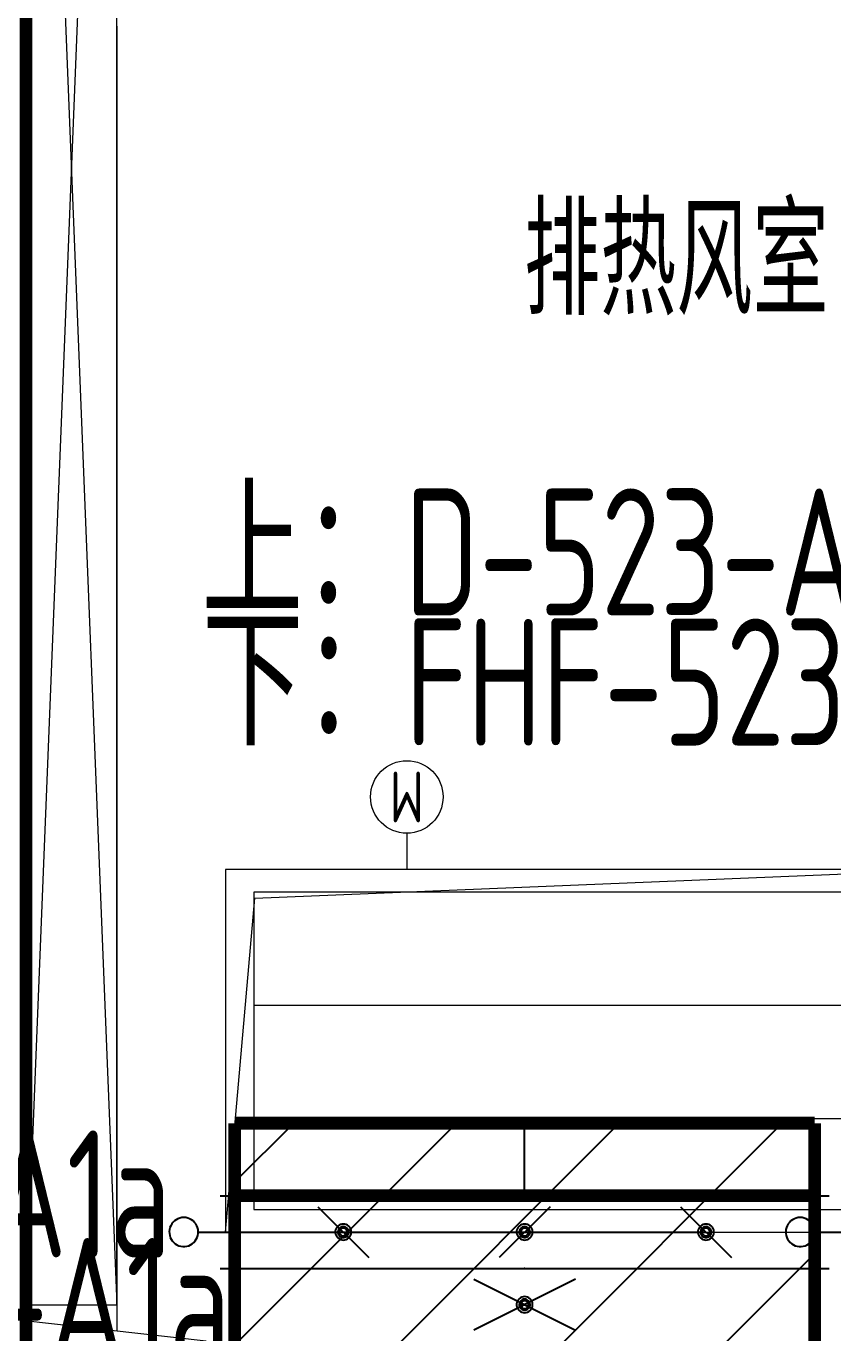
# Model space of a CAD drawing. Extents: x 4 to 13611208, y -605838 to 574722.
# Drawn here: x 13270747 to 13272972, y -12688 to -9085 of the extents above; entities that cross this region are included whole.
import ezdxf
from ezdxf.enums import TextEntityAlignment as Align

# ---------------------------------------------------------------- set-up
doc = ezdxf.new("R2010")
doc.units = 0
doc.header["$LTSCALE"] = 1000
doc.header["$MEASUREMENT"] = 0
doc.linetypes.add('CENTER2', pattern=[28.575, 19.05, -3.175, 3.175, -3.175])
for name, color, linetype in [('DUCT-D-P中心线', 5, 'CENTER2'), ('DUCT-D-P法兰', 2, 'Continuous'), ('DUCT-D-P管', 6, 'Continuous'), ('DUCT-D-P管端线', 2, 'Continuous'), ('DUCT-D-P阀门', 7, 'Continuous'), ('SDF-标注', 7, 'Continuous')]:
    doc.layers.add(name, color=color, linetype=linetype)
for name, color, linetype, lineweight in [('SDF-风管', 3, 'Continuous', 20), ('SDF-风阀', 51, 'Continuous', 5), ('建筑底图', 8, 'Continuous', 13)]:
    doc.layers.add(name, color=color, linetype=linetype, lineweight=lineweight)
doc.styles.add('C', font='HZTXT_E', dxfattribs={"width": 0.7, "bigfont": 'HZTXT'})
doc.styles.get("Standard").update_dxf_attribs({"font": 'gbenor.shx', "bigfont": 'gbcbig.shx'})
doc.styles.add('晓游', font='gbenor.shx', dxfattribs={"width": 0.8, "bigfont": 'hztxt.shx'})

# ---------------------------------------------------------------- blocks, each defined once
blk = doc.blocks.new('排热风口')
for points in [[(0, 0), (800, 0), (800, 1250), (0, 1250)], [(50, 49), (750, 49), (750, 1199), (50, 1199)]]:
    blk.add_lwpolyline(points, close=True)
for points in [[(300, 1198), (300, 50)], [(550, 1198), (550, 50)]]:
    blk.add_lwpolyline(points)
blk = doc.blocks.new('M')
blk.add_line((0, -100), (0, 0))
blk.add_circle((0, -200), 100)
at = {"width": 0.8}
blk.add_text('M', height=140, dxfattribs=at).set_placement((0, -200), align=Align.MIDDLE)

msp = doc.modelspace()

# ---------------------------------------------------------------- hatches: boundary and pattern name
at = {"layer": 'DUCT-D-P管'}
h = msp.add_hatch(dxfattribs=at)
h.set_pattern_fill('ANSI31', color=8, scale=200)
h.set_pattern_definition([(45, (0, 0), (-224.506403, 224.506403), [])])
edge = h.paths.add_edge_path()
edge.add_line((13273022.1, -15210.3), (13274622.1, -15210.3))
edge.add_line((13274622.1, -15210.3), (13274622.1, -12109.7))
edge.add_line((13274622.1, -12109.7), (13273022.1, -12109.7))
edge.add_line((13273022.1, -12109.7), (13273022.1, -15210.3))
edge.add_line((13271322.1, -15210.3), (13272922.1, -15210.3))
edge.add_line((13272922.1, -15210.3), (13272922.1, -12109.7))
edge.add_line((13272922.1, -12109.7), (13271322.1, -12109.7))
edge.add_line((13271322.1, -12109.7), (13271322.1, -15210.3))

# ---------------------------------------------------------------- linework, layer by layer
at = {"layer": 'DUCT-D-P中心线'}
msp.add_line((13272122.1, -12309.7), (13272122.1, -12109.7), dxfattribs=at)
at = {"layer": 'DUCT-D-P法兰'}
for p, q in [((13271282.1, -12309.8), (13272962.1, -12309.8)), ((13271282.1, -12510), (13272962.1, -12510))]:
    msp.add_line(p, q, dxfattribs=at)
at = {"layer": 'DUCT-D-P法兰', "color": 18, "true_color": 0x000000}
for p in [(13272122.1, -12309.7, 4315), (13272122.1, -12309.9, 4315), (13272122.1, -12509.9, 4315), (13272122.1, -12510.1, 4315)]:
    msp.add_point(p, dxfattribs=at)
at = {"layer": 'DUCT-D-P管', "const_width": 35}
for points in [[(13272922.1, -12109.7), (13271322.1, -12109.7)], [(13271322.1, -12109.7), (13271322.1, -12309.7)], [(13272922.1, -12309.7), (13272922.1, -12109.7)], [(13271322.1, -12309.7), (13272922.1, -12309.7)], [(13271322.1, -12509.9), (13271322.1, -12309.9)], [(13272922.1, -12309.9), (13272922.1, -12509.9)], [(13271322.1, -12710.1), (13271322.1, -12510.1)], [(13272922.1, -12510.1), (13272922.1, -12710.1)]]:
    msp.add_lwpolyline(points, dxfattribs=at)
at = {"layer": 'DUCT-D-P管端线'}
for p, q in [((13271322.1, -12309.9), (13272922.1, -12309.9)), ((13271322.1, -12509.9), (13272922.1, -12509.9)), ((13271322.1, -12510.1), (13272922.1, -12510.1))]:
    msp.add_line(p, q, dxfattribs=at)
at = {"layer": 'DUCT-D-P阀门'}
for p, q in [((13271552.1, -12339.9), (13271692.1, -12479.9)), ((13272192.1, -12339.9), (13272052.1, -12479.9)), ((13272552.1, -12339.9), (13272692.1, -12479.9)), ((13271146.1, -12392.3), (13271144, -12397.5)), ((13271148.9, -12387.5), (13271146.1, -12392.3)), ((13271152.3, -12383.1), (13271148.9, -12387.5)), ((13271156.4, -12379.2), (13271152.3, -12383.1)), ((13271160.9, -12375.9), (13271156.4, -12379.2)), ((13271165.8, -12373.3), (13271160.9, -12375.9)), ((13271171, -12371.4), (13271165.8, -12373.3)), ((13271176.5, -12370.2), (13271171, -12371.4)), ((13271182.1, -12369.9), (13271176.5, -12370.2)), ((13271187.6, -12370.2), (13271182.1, -12369.9)), ((13271193.1, -12371.4), (13271187.6, -12370.2)), ((13271198.3, -12373.3), (13271193.1, -12371.4)), ((13271203.3, -12375.9), (13271198.3, -12373.3)), ((13271207.8, -12379.2), (13271203.3, -12375.9)), ((13271211.8, -12383.1), (13271207.8, -12379.2)), ((13271215.2, -12387.5), (13271211.8, -12383.1)), ((13271218, -12392.3), (13271215.2, -12387.5)), ((13271220.1, -12397.5), (13271218, -12392.3)), ((13271610.4, -12391), (13271607.1, -12393.5)), ((13271614.1, -12389.2), (13271610.4, -12391)), ((13271618, -12388.1), (13271614.1, -12389.2)), ((13271622.1, -12387.7), (13271618, -12388.1)), ((13271626.1, -12388.1), (13271622.1, -12387.7)), ((13271630.1, -12389.2), (13271626.1, -12388.1)), ((13271633.7, -12391), (13271630.1, -12389.2)), ((13271637, -12393.5), (13271633.7, -12391)), ((13272110.4, -12391), (13272107.1, -12393.5)), ((13272114.1, -12389.2), (13272110.4, -12391)), ((13272118, -12388.1), (13272114.1, -12389.2)), ((13272122.1, -12387.7), (13272118, -12388.1)), ((13272126.1, -12388.1), (13272122.1, -12387.7)), ((13272130.1, -12389.2), (13272126.1, -12388.1)), ((13272133.7, -12391), (13272130.1, -12389.2)), ((13272137, -12393.5), (13272133.7, -12391)), ((13272610.4, -12391), (13272607.1, -12393.5)), ((13272614.1, -12389.2), (13272610.4, -12391)), ((13272618, -12388.1), (13272614.1, -12389.2)), ((13272622.1, -12387.7), (13272618, -12388.1)), ((13272626.1, -12388.1), (13272622.1, -12387.7)), ((13272630.1, -12389.2), (13272626.1, -12388.1)), ((13272633.7, -12391), (13272630.1, -12389.2)), ((13272637, -12393.5), (13272633.7, -12391)), ((13272846.1, -12392.3), (13272844, -12397.5)), ((13272848.9, -12387.5), (13272846.1, -12392.3)), ((13272852.3, -12383.1), (13272848.9, -12387.5)), ((13272856.4, -12379.2), (13272852.3, -12383.1)), ((13272860.9, -12375.9), (13272856.4, -12379.2)), ((13272865.8, -12373.3), (13272860.9, -12375.9)), ((13272871, -12371.4), (13272865.8, -12373.3)), ((13272876.5, -12370.2), (13272871, -12371.4)), ((13272882.1, -12369.9), (13272876.5, -12370.2)), ((13272887.6, -12370.2), (13272882.1, -12369.9)), ((13272893.1, -12371.4), (13272887.6, -12370.2)), ((13272898.3, -12373.3), (13272893.1, -12371.4)), ((13272903.3, -12375.9), (13272898.3, -12373.3)), ((13272907.8, -12379.2), (13272903.3, -12375.9)), ((13272911.8, -12383.1), (13272907.8, -12379.2)), ((13272915.2, -12387.5), (13272911.8, -12383.1)), ((13272918, -12392.3), (13272915.2, -12387.5)), ((13272920.1, -12397.5), (13272918, -12392.3)), ((13271142.7, -12402.9), (13271142.1, -12408.5)), ((13271142.1, -12408.5), (13271142.3, -12414)), ((13271142.3, -12414), (13271143.3, -12419.5)), ((13271144, -12397.5), (13271142.7, -12402.9)), ((13271143.3, -12419.5), (13271145, -12424.8)), ((13271145, -12424.8), (13271147.4, -12429.9)), ((13271216.7, -12429.9), (13271219.2, -12424.8)), ((13271219.2, -12424.8), (13271220.9, -12419.5)), ((13271221.5, -12402.9), (13271220.1, -12397.5)), ((13271220.9, -12419.5), (13271221.8, -12414)), ((13271222, -12408.5), (13271221.5, -12402.9)), ((13271221.8, -12414), (13271222, -12408.5)), ((13271222.1, -12409.9), (13271322.1, -12409.9)), ((13271322.1, -12409.9), (13272122.1, -12409.9)), ((13271600.8, -12403.8), (13271600, -12407.8)), ((13271600, -12407.8), (13271600, -12411.9)), ((13271600, -12411.9), (13271600.8, -12415.9)), ((13271602.2, -12400), (13271600.8, -12403.8)), ((13271600.8, -12415.9), (13271602.2, -12419.7)), ((13271604.4, -12396.5), (13271602.2, -12400)), ((13271602.2, -12419.7), (13271604.4, -12423.2)), ((13271607.1, -12393.5), (13271604.4, -12396.5)), ((13271604.4, -12423.2), (13271607.1, -12426.2)), ((13271607.5, -12406.3), (13271607.1, -12409.1)), ((13271607.1, -12409.1), (13271607.2, -12412)), ((13271607.1, -12426.2), (13271610.4, -12428.7)), ((13271607.2, -12412), (13271607.9, -12414.8)), ((13271608.4, -12403.6), (13271607.5, -12406.3)), ((13271607.9, -12414.8), (13271609.1, -12417.4)), ((13271609.8, -12401.2), (13271608.4, -12403.6)), ((13271609.1, -12417.4), (13271610.7, -12419.7)), ((13271611.7, -12399), (13271609.8, -12401.2)), ((13271610.4, -12428.7), (13271614.1, -12430.5)), ((13271610.7, -12419.7), (13271612.8, -12421.7)), ((13271611.6, -12407.3), (13271611.3, -12409.3)), ((13271611.3, -12409.3), (13271611.4, -12411.4)), ((13271611.4, -12411.4), (13271611.9, -12413.4)), ((13271612.3, -12405.4), (13271611.6, -12407.3)), ((13271614, -12397.2), (13271611.7, -12399)), ((13271611.9, -12413.4), (13271612.8, -12415.2)), ((13271613.3, -12403.6), (13271612.3, -12405.4)), ((13271612.8, -12415.2), (13271614, -12416.9)), ((13271612.8, -12421.7), (13271615.2, -12423.2)), ((13271614.7, -12402.1), (13271613.3, -12403.6)), ((13271616.5, -12395.9), (13271614, -12397.2)), ((13271614, -12416.9), (13271615.4, -12418.3)), ((13271616.3, -12400.8), (13271614.7, -12402.1)), ((13271615.2, -12423.2), (13271617.8, -12424.3)), ((13271615.4, -12418.3), (13271617.1, -12419.4)), ((13271618.1, -12399.9), (13271616.3, -12400.8)), ((13271619.2, -12395.1), (13271616.5, -12395.9)), ((13271617.1, -12419.4), (13271619, -12420.2)), ((13271617.8, -12424.3), (13271620.6, -12424.8)), ((13271620, -12399.3), (13271618.1, -12399.9)), ((13271619, -12420.2), (13271621, -12420.5)), ((13271622.1, -12394.9), (13271619.2, -12395.1)), ((13271622.1, -12399.1), (13271620, -12399.3)), ((13271620.6, -12424.8), (13271623.5, -12424.8)), ((13271621, -12420.5), (13271623.1, -12420.5)), ((13271624.9, -12395.1), (13271622.1, -12394.9)), ((13271624.1, -12399.3), (13271622.1, -12399.1)), ((13271622.1, -12409.9), (13272622.1, -12409.9)), ((13271623.1, -12420.5), (13271625.1, -12420.2)), ((13271623.5, -12424.8), (13271626.3, -12424.3)), ((13271626.1, -12399.9), (13271624.1, -12399.3)), ((13271627.6, -12395.9), (13271624.9, -12395.1)), ((13271625.1, -12420.2), (13271627, -12419.4)), ((13271627.9, -12400.8), (13271626.1, -12399.9)), ((13271626.3, -12424.3), (13271628.9, -12423.2)), ((13271627, -12419.4), (13271628.7, -12418.3)), ((13271630.2, -12397.2), (13271627.6, -12395.9)), ((13271629.5, -12402.1), (13271627.9, -12400.8)), ((13271628.7, -12418.3), (13271630.2, -12416.9)), ((13271628.9, -12423.2), (13271631.3, -12421.7)), ((13271630.8, -12403.6), (13271629.5, -12402.1)), ((13271630.1, -12430.5), (13271633.7, -12428.7)), ((13271632.4, -12399), (13271630.2, -12397.2)), ((13271630.2, -12416.9), (13271631.4, -12415.2)), ((13271631.8, -12405.4), (13271630.8, -12403.6)), ((13271631.3, -12421.7), (13271633.4, -12419.7)), ((13271631.4, -12415.2), (13271632.2, -12413.4)), ((13271632.5, -12407.3), (13271631.8, -12405.4)), ((13271632.2, -12413.4), (13271632.7, -12411.4)), ((13271634.3, -12401.2), (13271632.4, -12399)), ((13271632.8, -12409.3), (13271632.5, -12407.3)), ((13271632.7, -12411.4), (13271632.8, -12409.3)), ((13271633.4, -12419.7), (13271635.1, -12417.4)), ((13271633.7, -12428.7), (13271637, -12426.2)), ((13271635.7, -12403.6), (13271634.3, -12401.2)), ((13271635.1, -12417.4), (13271636.2, -12414.8)), ((13271636.6, -12406.3), (13271635.7, -12403.6)), ((13271636.2, -12414.8), (13271636.9, -12412)), ((13271637.1, -12409.1), (13271636.6, -12406.3)), ((13271636.9, -12412), (13271637.1, -12409.1)), ((13271639.7, -12396.5), (13271637, -12393.5)), ((13271637, -12426.2), (13271639.7, -12423.2)), ((13271641.9, -12400), (13271639.7, -12396.5)), ((13271639.7, -12423.2), (13271641.9, -12419.7)), ((13271643.4, -12403.8), (13271641.9, -12400)), ((13271641.9, -12419.7), (13271643.4, -12415.9)), ((13271644.1, -12407.8), (13271643.4, -12403.8)), ((13271643.4, -12415.9), (13271644.1, -12411.9)), ((13271644.1, -12411.9), (13271644.1, -12407.8)), ((13272100.8, -12403.8), (13272100, -12407.8)), ((13272100, -12407.8), (13272100, -12411.9)), ((13272100, -12411.9), (13272100.8, -12415.9)), ((13272102.2, -12400), (13272100.8, -12403.8)), ((13272100.8, -12415.9), (13272102.2, -12419.7)), ((13272104.4, -12396.5), (13272102.2, -12400)), ((13272102.2, -12419.7), (13272104.4, -12423.2)), ((13272107.1, -12393.5), (13272104.4, -12396.5)), ((13272104.4, -12423.2), (13272107.1, -12426.2)), ((13272107.5, -12406.3), (13272107.1, -12409.1)), ((13272107.1, -12409.1), (13272107.2, -12412)), ((13272107.1, -12426.2), (13272110.4, -12428.7)), ((13272107.2, -12412), (13272107.9, -12414.8)), ((13272108.4, -12403.6), (13272107.5, -12406.3)), ((13272107.9, -12414.8), (13272109.1, -12417.4)), ((13272109.8, -12401.2), (13272108.4, -12403.6)), ((13272109.1, -12417.4), (13272110.7, -12419.7)), ((13272111.7, -12399), (13272109.8, -12401.2)), ((13272110.4, -12428.7), (13272114.1, -12430.5)), ((13272110.7, -12419.7), (13272112.8, -12421.7)), ((13272111.6, -12407.3), (13272111.3, -12409.3)), ((13272111.3, -12409.3), (13272111.4, -12411.4)), ((13272111.4, -12411.4), (13272111.9, -12413.4)), ((13272112.3, -12405.4), (13272111.6, -12407.3)), ((13272114, -12397.2), (13272111.7, -12399)), ((13272111.9, -12413.4), (13272112.8, -12415.2)), ((13272113.3, -12403.6), (13272112.3, -12405.4)), ((13272112.8, -12415.2), (13272114, -12416.9)), ((13272112.8, -12421.7), (13272115.2, -12423.2)), ((13272114.7, -12402.1), (13272113.3, -12403.6)), ((13272116.5, -12395.9), (13272114, -12397.2)), ((13272114, -12416.9), (13272115.4, -12418.3)), ((13272116.3, -12400.8), (13272114.7, -12402.1)), ((13272115.2, -12423.2), (13272117.8, -12424.3)), ((13272115.4, -12418.3), (13272117.1, -12419.4)), ((13272118.1, -12399.9), (13272116.3, -12400.8)), ((13272119.2, -12395.1), (13272116.5, -12395.9)), ((13272117.1, -12419.4), (13272119, -12420.2)), ((13272117.8, -12424.3), (13272120.6, -12424.8)), ((13272120, -12399.3), (13272118.1, -12399.9)), ((13272119, -12420.2), (13272121, -12420.5)), ((13272122.1, -12394.9), (13272119.2, -12395.1)), ((13272122.1, -12399.1), (13272120, -12399.3)), ((13272120.6, -12424.8), (13272123.5, -12424.8)), ((13272121, -12420.5), (13272123.1, -12420.5)), ((13272124.9, -12395.1), (13272122.1, -12394.9)), ((13272124.1, -12399.3), (13272122.1, -12399.1)), ((13272123.1, -12420.5), (13272125.1, -12420.2)), ((13272123.5, -12424.8), (13272126.3, -12424.3)), ((13272126.1, -12399.9), (13272124.1, -12399.3)), ((13272127.6, -12395.9), (13272124.9, -12395.1)), ((13272125.1, -12420.2), (13272127, -12419.4)), ((13272127.9, -12400.8), (13272126.1, -12399.9)), ((13272126.3, -12424.3), (13272128.9, -12423.2)), ((13272127, -12419.4), (13272128.7, -12418.3)), ((13272130.2, -12397.2), (13272127.6, -12395.9)), ((13272129.5, -12402.1), (13272127.9, -12400.8)), ((13272128.7, -12418.3), (13272130.2, -12416.9)), ((13272128.9, -12423.2), (13272131.3, -12421.7)), ((13272130.8, -12403.6), (13272129.5, -12402.1)), ((13272130.1, -12430.5), (13272133.7, -12428.7)), ((13272132.4, -12399), (13272130.2, -12397.2)), ((13272130.2, -12416.9), (13272131.4, -12415.2)), ((13272131.8, -12405.4), (13272130.8, -12403.6)), ((13272131.3, -12421.7), (13272133.4, -12419.7)), ((13272131.4, -12415.2), (13272132.2, -12413.4)), ((13272132.5, -12407.3), (13272131.8, -12405.4)), ((13272132.2, -12413.4), (13272132.7, -12411.4)), ((13272134.3, -12401.2), (13272132.4, -12399)), ((13272132.8, -12409.3), (13272132.5, -12407.3)), ((13272132.7, -12411.4), (13272132.8, -12409.3)), ((13272133.4, -12419.7), (13272135.1, -12417.4)), ((13272133.7, -12428.7), (13272137, -12426.2)), ((13272135.7, -12403.6), (13272134.3, -12401.2)), ((13272135.1, -12417.4), (13272136.2, -12414.8)), ((13272136.6, -12406.3), (13272135.7, -12403.6)), ((13272136.2, -12414.8), (13272136.9, -12412)), ((13272137.1, -12409.1), (13272136.6, -12406.3)), ((13272136.9, -12412), (13272137.1, -12409.1)), ((13272139.7, -12396.5), (13272137, -12393.5)), ((13272137, -12426.2), (13272139.7, -12423.2)), ((13272141.9, -12400), (13272139.7, -12396.5)), ((13272139.7, -12423.2), (13272141.9, -12419.7)), ((13272143.4, -12403.8), (13272141.9, -12400)), ((13272141.9, -12419.7), (13272143.4, -12415.9)), ((13272144.1, -12407.8), (13272143.4, -12403.8)), ((13272143.4, -12415.9), (13272144.1, -12411.9)), ((13272144.1, -12411.9), (13272144.1, -12407.8)), ((13272600.8, -12403.8), (13272600, -12407.8)), ((13272600, -12407.8), (13272600, -12411.9)), ((13272600, -12411.9), (13272600.8, -12415.9)), ((13272602.2, -12400), (13272600.8, -12403.8)), ((13272600.8, -12415.9), (13272602.2, -12419.7)), ((13272604.4, -12396.5), (13272602.2, -12400)), ((13272602.2, -12419.7), (13272604.4, -12423.2)), ((13272607.1, -12393.5), (13272604.4, -12396.5)), ((13272604.4, -12423.2), (13272607.1, -12426.2)), ((13272607.5, -12406.3), (13272607.1, -12409.1)), ((13272607.1, -12409.1), (13272607.2, -12412)), ((13272607.1, -12426.2), (13272610.4, -12428.7)), ((13272607.2, -12412), (13272607.9, -12414.8)), ((13272608.4, -12403.6), (13272607.5, -12406.3)), ((13272607.9, -12414.8), (13272609.1, -12417.4)), ((13272609.8, -12401.2), (13272608.4, -12403.6)), ((13272609.1, -12417.4), (13272610.7, -12419.7)), ((13272611.7, -12399), (13272609.8, -12401.2)), ((13272610.4, -12428.7), (13272614.1, -12430.5)), ((13272610.7, -12419.7), (13272612.8, -12421.7)), ((13272611.6, -12407.3), (13272611.3, -12409.3)), ((13272611.3, -12409.3), (13272611.4, -12411.4)), ((13272611.4, -12411.4), (13272611.9, -12413.4)), ((13272612.3, -12405.4), (13272611.6, -12407.3)), ((13272614, -12397.2), (13272611.7, -12399)), ((13272611.9, -12413.4), (13272612.8, -12415.2)), ((13272613.3, -12403.6), (13272612.3, -12405.4)), ((13272612.8, -12415.2), (13272614, -12416.9)), ((13272612.8, -12421.7), (13272615.2, -12423.2)), ((13272614.7, -12402.1), (13272613.3, -12403.6)), ((13272616.5, -12395.9), (13272614, -12397.2)), ((13272614, -12416.9), (13272615.4, -12418.3)), ((13272616.3, -12400.8), (13272614.7, -12402.1)), ((13272615.2, -12423.2), (13272617.8, -12424.3)), ((13272615.4, -12418.3), (13272617.1, -12419.4)), ((13272618.1, -12399.9), (13272616.3, -12400.8)), ((13272619.2, -12395.1), (13272616.5, -12395.9)), ((13272617.1, -12419.4), (13272619, -12420.2)), ((13272617.8, -12424.3), (13272620.6, -12424.8)), ((13272620, -12399.3), (13272618.1, -12399.9)), ((13272619, -12420.2), (13272621, -12420.5)), ((13272622.1, -12394.9), (13272619.2, -12395.1)), ((13272622.1, -12399.1), (13272620, -12399.3)), ((13272620.6, -12424.8), (13272623.5, -12424.8)), ((13272621, -12420.5), (13272623.1, -12420.5)), ((13272624.9, -12395.1), (13272622.1, -12394.9)), ((13272624.1, -12399.3), (13272622.1, -12399.1)), ((13272623.1, -12420.5), (13272625.1, -12420.2)), ((13272623.5, -12424.8), (13272626.3, -12424.3)), ((13272626.1, -12399.9), (13272624.1, -12399.3)), ((13272627.6, -12395.9), (13272624.9, -12395.1)), ((13272625.1, -12420.2), (13272627, -12419.4)), ((13272627.9, -12400.8), (13272626.1, -12399.9)), ((13272626.3, -12424.3), (13272628.9, -12423.2)), ((13272627, -12419.4), (13272628.7, -12418.3)), ((13272630.2, -12397.2), (13272627.6, -12395.9)), ((13272629.5, -12402.1), (13272627.9, -12400.8)), ((13272628.7, -12418.3), (13272630.2, -12416.9)), ((13272628.9, -12423.2), (13272631.3, -12421.7)), ((13272630.8, -12403.6), (13272629.5, -12402.1)), ((13272630.1, -12430.5), (13272633.7, -12428.7)), ((13272632.4, -12399), (13272630.2, -12397.2)), ((13272630.2, -12416.9), (13272631.4, -12415.2)), ((13272631.8, -12405.4), (13272630.8, -12403.6)), ((13272631.3, -12421.7), (13272633.4, -12419.7)), ((13272631.4, -12415.2), (13272632.2, -12413.4)), ((13272632.5, -12407.3), (13272631.8, -12405.4)), ((13272632.2, -12413.4), (13272632.7, -12411.4)), ((13272634.3, -12401.2), (13272632.4, -12399)), ((13272632.8, -12409.3), (13272632.5, -12407.3)), ((13272632.7, -12411.4), (13272632.8, -12409.3)), ((13272633.4, -12419.7), (13272635.1, -12417.4)), ((13272633.7, -12428.7), (13272637, -12426.2)), ((13272635.7, -12403.6), (13272634.3, -12401.2)), ((13272635.1, -12417.4), (13272636.2, -12414.8)), ((13272636.6, -12406.3), (13272635.7, -12403.6)), ((13272636.2, -12414.8), (13272636.9, -12412)), ((13272637.1, -12409.1), (13272636.6, -12406.3)), ((13272636.9, -12412), (13272637.1, -12409.1)), ((13272639.7, -12396.5), (13272637, -12393.5)), ((13272637, -12426.2), (13272639.7, -12423.2)), ((13272641.9, -12400), (13272639.7, -12396.5)), ((13272639.7, -12423.2), (13272641.9, -12419.7)), ((13272643.4, -12403.8), (13272641.9, -12400)), ((13272641.9, -12419.7), (13272643.4, -12415.9)), ((13272644.1, -12407.8), (13272643.4, -12403.8)), ((13272643.4, -12415.9), (13272644.1, -12411.9)), ((13272644.1, -12411.9), (13272644.1, -12407.8)), ((13272842.7, -12402.9), (13272842.1, -12408.5)), ((13272842.1, -12408.5), (13272842.3, -12414)), ((13272842.3, -12414), (13272843.3, -12419.5)), ((13272844, -12397.5), (13272842.7, -12402.9)), ((13272843.3, -12419.5), (13272845, -12424.8)), ((13272845, -12424.8), (13272847.4, -12429.9)), ((13272916.7, -12429.9), (13272919.2, -12424.8)), ((13272919.2, -12424.8), (13272920.9, -12419.5)), ((13272921.5, -12402.9), (13272920.1, -12397.5)), ((13272920.9, -12419.5), (13272921.8, -12414)), ((13272922, -12408.5), (13272921.5, -12402.9)), ((13272921.8, -12414), (13272922, -12408.5)), ((13272922.1, -12409.9), (13273022.1, -12409.9)), ((13271147.4, -12429.9), (13271150.5, -12434.5)), ((13271150.5, -12434.5), (13271154.3, -12438.6)), ((13271154.3, -12438.6), (13271158.6, -12442.2)), ((13271158.6, -12442.2), (13271163.3, -12445.2)), ((13271163.3, -12445.2), (13271168.4, -12447.4)), ((13271168.4, -12447.4), (13271173.8, -12449)), ((13271173.8, -12449), (13271179.3, -12449.8)), ((13271179.3, -12449.8), (13271184.9, -12449.8)), ((13271184.9, -12449.8), (13271190.4, -12449)), ((13271190.4, -12449), (13271195.7, -12447.4)), ((13271195.7, -12447.4), (13271200.8, -12445.2)), ((13271200.8, -12445.2), (13271205.6, -12442.2)), ((13271205.6, -12442.2), (13271209.9, -12438.6)), ((13271209.9, -12438.6), (13271213.6, -12434.5)), ((13271213.6, -12434.5), (13271216.7, -12429.9)), ((13271614.1, -12430.5), (13271618, -12431.6)), ((13271618, -12431.6), (13271622.1, -12432)), ((13271622.1, -12432), (13271626.1, -12431.6)), ((13271626.1, -12431.6), (13271630.1, -12430.5)), ((13272114.1, -12430.5), (13272118, -12431.6)), ((13272118, -12431.6), (13272122.1, -12432)), ((13272122.1, -12432), (13272126.1, -12431.6)), ((13272126.1, -12431.6), (13272130.1, -12430.5)), ((13272614.1, -12430.5), (13272618, -12431.6)), ((13272618, -12431.6), (13272622.1, -12432)), ((13272622.1, -12432), (13272626.1, -12431.6)), ((13272626.1, -12431.6), (13272630.1, -12430.5)), ((13272847.4, -12429.9), (13272850.5, -12434.5)), ((13272850.5, -12434.5), (13272854.3, -12438.6)), ((13272854.3, -12438.6), (13272858.6, -12442.2)), ((13272858.6, -12442.2), (13272863.3, -12445.2)), ((13272863.3, -12445.2), (13272868.4, -12447.4)), ((13272868.4, -12447.4), (13272873.8, -12449)), ((13272873.8, -12449), (13272879.3, -12449.8)), ((13272879.3, -12449.8), (13272884.9, -12449.8)), ((13272884.9, -12449.8), (13272890.4, -12449)), ((13272890.4, -12449), (13272895.7, -12447.4)), ((13272895.7, -12447.4), (13272900.8, -12445.2)), ((13272900.8, -12445.2), (13272905.6, -12442.2)), ((13272905.6, -12442.2), (13272909.9, -12438.6)), ((13272909.9, -12438.6), (13272913.6, -12434.5)), ((13272913.6, -12434.5), (13272916.7, -12429.9)), ((13272262, -12540), (13271982.1, -12680.1)), ((13271982.1, -12540.1), (13272262.1, -12680.1)), ((13272100.8, -12604), (13272100, -12608)), ((13272100, -12608), (13272100, -12612.1)), ((13272102.2, -12600.2), (13272100.8, -12604)), ((13272104.4, -12596.7), (13272102.2, -12600.2)), ((13272107.1, -12593.7), (13272104.4, -12596.7)), ((13272110.4, -12591.2), (13272107.1, -12593.7)), ((13272107.5, -12606.5), (13272107.1, -12609.3)), ((13272108.4, -12603.8), (13272107.5, -12606.5)), ((13272109.8, -12601.4), (13272108.4, -12603.8)), ((13272111.7, -12599.2), (13272109.8, -12601.4)), ((13272114.1, -12589.4), (13272110.4, -12591.2)), ((13272111.6, -12607.5), (13272111.3, -12609.5)), ((13272112.3, -12605.6), (13272111.6, -12607.5)), ((13272114, -12597.4), (13272111.7, -12599.2)), ((13272113.3, -12603.8), (13272112.3, -12605.6)), ((13272114.7, -12602.3), (13272113.3, -12603.8)), ((13272116.5, -12596.1), (13272114, -12597.4)), ((13272118, -12588.3), (13272114.1, -12589.4)), ((13272116.3, -12601), (13272114.7, -12602.3)), ((13272118.1, -12600.1), (13272116.3, -12601)), ((13272119.2, -12595.3), (13272116.5, -12596.1)), ((13272122.1, -12587.9), (13272118, -12588.3)), ((13272120, -12599.5), (13272118.1, -12600.1)), ((13272122.1, -12595.1), (13272119.2, -12595.3)), ((13272122.1, -12599.3), (13272120, -12599.5)), ((13272126.1, -12588.3), (13272122.1, -12587.9)), ((13272124.9, -12595.3), (13272122.1, -12595.1)), ((13272124.1, -12599.5), (13272122.1, -12599.3)), ((13272126.1, -12600.1), (13272124.1, -12599.5)), ((13272127.6, -12596.1), (13272124.9, -12595.3)), ((13272130.1, -12589.4), (13272126.1, -12588.3)), ((13272127.9, -12601), (13272126.1, -12600.1)), ((13272130.2, -12597.4), (13272127.6, -12596.1)), ((13272129.5, -12602.3), (13272127.9, -12601)), ((13272130.8, -12603.8), (13272129.5, -12602.3)), ((13272133.7, -12591.2), (13272130.1, -12589.4)), ((13272132.4, -12599.2), (13272130.2, -12597.4)), ((13272131.8, -12605.6), (13272130.8, -12603.8)), ((13272132.5, -12607.5), (13272131.8, -12605.6)), ((13272134.3, -12601.4), (13272132.4, -12599.2)), ((13272132.8, -12609.5), (13272132.5, -12607.5)), ((13272137, -12593.7), (13272133.7, -12591.2)), ((13272135.7, -12603.8), (13272134.3, -12601.4)), ((13272136.6, -12606.5), (13272135.7, -12603.8)), ((13272137.1, -12609.3), (13272136.6, -12606.5)), ((13272139.7, -12596.7), (13272137, -12593.7)), ((13272141.9, -12600.2), (13272139.7, -12596.7)), ((13272143.4, -12604), (13272141.9, -12600.2)), ((13272144.1, -12608), (13272143.4, -12604)), ((13272144.1, -12612.1), (13272144.1, -12608)), ((13272100, -12612.1), (13272100.8, -12616.1)), ((13272100.8, -12616.1), (13272102.2, -12619.9)), ((13272102.2, -12619.9), (13272104.4, -12623.4)), ((13272104.4, -12623.4), (13272107.1, -12626.4)), ((13272107.1, -12609.3), (13272107.2, -12612.2)), ((13272107.1, -12626.4), (13272110.4, -12628.9)), ((13272107.2, -12612.2), (13272107.9, -12615)), ((13272107.9, -12615), (13272109.1, -12617.6)), ((13272109.1, -12617.6), (13272110.7, -12619.9)), ((13272110.4, -12628.9), (13272114.1, -12630.7)), ((13272110.7, -12619.9), (13272112.8, -12621.9)), ((13272111.3, -12609.5), (13272111.4, -12611.6)), ((13272111.4, -12611.6), (13272111.9, -12613.6)), ((13272111.9, -12613.6), (13272112.8, -12615.4)), ((13272112.8, -12615.4), (13272114, -12617.1)), ((13272112.8, -12621.9), (13272115.2, -12623.4)), ((13272114, -12617.1), (13272115.4, -12618.5)), ((13272114.1, -12630.7), (13272118, -12631.8)), ((13272115.2, -12623.4), (13272117.8, -12624.5)), ((13272115.4, -12618.5), (13272117.1, -12619.6)), ((13272117.1, -12619.6), (13272119, -12620.4)), ((13272117.8, -12624.5), (13272120.6, -12625)), ((13272118, -12631.8), (13272122.1, -12632.2)), ((13272119, -12620.4), (13272121, -12620.7)), ((13272120.6, -12625), (13272123.5, -12625)), ((13272121, -12620.7), (13272123.1, -12620.7)), ((13272122.1, -12632.2), (13272126.1, -12631.8)), ((13272123.1, -12620.7), (13272125.1, -12620.4)), ((13272123.5, -12625), (13272126.3, -12624.5)), ((13272125.1, -12620.4), (13272127, -12619.6)), ((13272126.1, -12631.8), (13272130.1, -12630.7)), ((13272126.3, -12624.5), (13272128.9, -12623.4)), ((13272127, -12619.6), (13272128.7, -12618.5)), ((13272128.7, -12618.5), (13272130.2, -12617.1)), ((13272128.9, -12623.4), (13272131.3, -12621.9)), ((13272130.1, -12630.7), (13272133.7, -12628.9)), ((13272130.2, -12617.1), (13272131.4, -12615.4)), ((13272131.3, -12621.9), (13272133.4, -12619.9)), ((13272131.4, -12615.4), (13272132.2, -12613.6)), ((13272132.2, -12613.6), (13272132.7, -12611.6)), ((13272132.7, -12611.6), (13272132.8, -12609.5)), ((13272133.4, -12619.9), (13272135.1, -12617.6)), ((13272133.7, -12628.9), (13272137, -12626.4)), ((13272135.1, -12617.6), (13272136.2, -12615)), ((13272136.2, -12615), (13272136.9, -12612.2)), ((13272136.9, -12612.2), (13272137.1, -12609.3)), ((13272137, -12626.4), (13272139.7, -12623.4)), ((13272139.7, -12623.4), (13272141.9, -12619.9)), ((13272141.9, -12619.9), (13272143.4, -12616.1)), ((13272143.4, -12616.1), (13272144.1, -12612.1))]:
    msp.add_line(p, q, dxfattribs=at)
at = {"layer": 'SDF-风管', "const_width": 35}
msp.add_lwpolyline([(13270747.1, -2810.3), (13239647.1, -2810.3), (13239647.1, -16110.3), (13270747.1, -16110.3), (13270747.1, -2810.3)], dxfattribs=at)
at = {"layer": '建筑底图', "color": 8}
for p, q in [((13270747.4, -6360.3), (13270997.4, -12610.3)), ((13270747.4, -12610.3), (13270997.4, -6360.3)), ((13270997.4, -9085.3), (13270997.4, -12682.8)), ((13270883.4, -12670.2), (13270372.9, -12613.5)), ((13271244.2, -12710.3), (13270883.4, -12670.2))]:
    msp.add_line(p, q, dxfattribs=at)
for points in [[(13270997.4, -6360.3), (13270747.4, -6360.3), (13270747.4, -12610.3), (13270997.4, -12610.3)], [(13271297.4, -12410.3), (13271378.3, -11489), (13273297.4, -11410.3), (13271297.4, -11410.3)], [(13271297.4, -11410.3), (13271297.4, -12410.3), (13273297.4, -12410.3), (13273297.4, -11410.3)]]:
    msp.add_lwpolyline(points, close=True, dxfattribs=at)

# ---------------------------------------------------------------- block references
at = {"layer": 'SDF-风阀', "rotation": 180}
msp.add_blockref('M', (13271797.1, -11410.3), dxfattribs=at)
at = {"layer": 'SDF-风阀', "xscale": 1.25, "yscale": 1.6, "rotation": 270}
msp.add_blockref('排热风口', (13271297.1, -11410.3), dxfattribs=at)

# ---------------------------------------------------------------- texts
at = {"layer": 'SDF-标注', "style": '晓游', "width": 0.8}
for s, p in [('上：D-523-A2', (13271231.1, -10709.9, 4160)), ('下：FHF-523-A1', (13271232.3, -11068.6, 4160)), ('D-523-A1a', (13269610, -12479.8, 8475)), ('PYF-523-A1a', (13269396.6, -12776.3, 8474.3))]:
    msp.add_text(s, height=350, dxfattribs=at).set_placement(p)
at = {"layer": '建筑底图', "color": 8, "style": 'C', "width": 0.7}
msp.add_text('排热风室', height=300, dxfattribs=at).set_placement((13272120.5, -9881.5))

doc.saveas('drawing.dxf')
